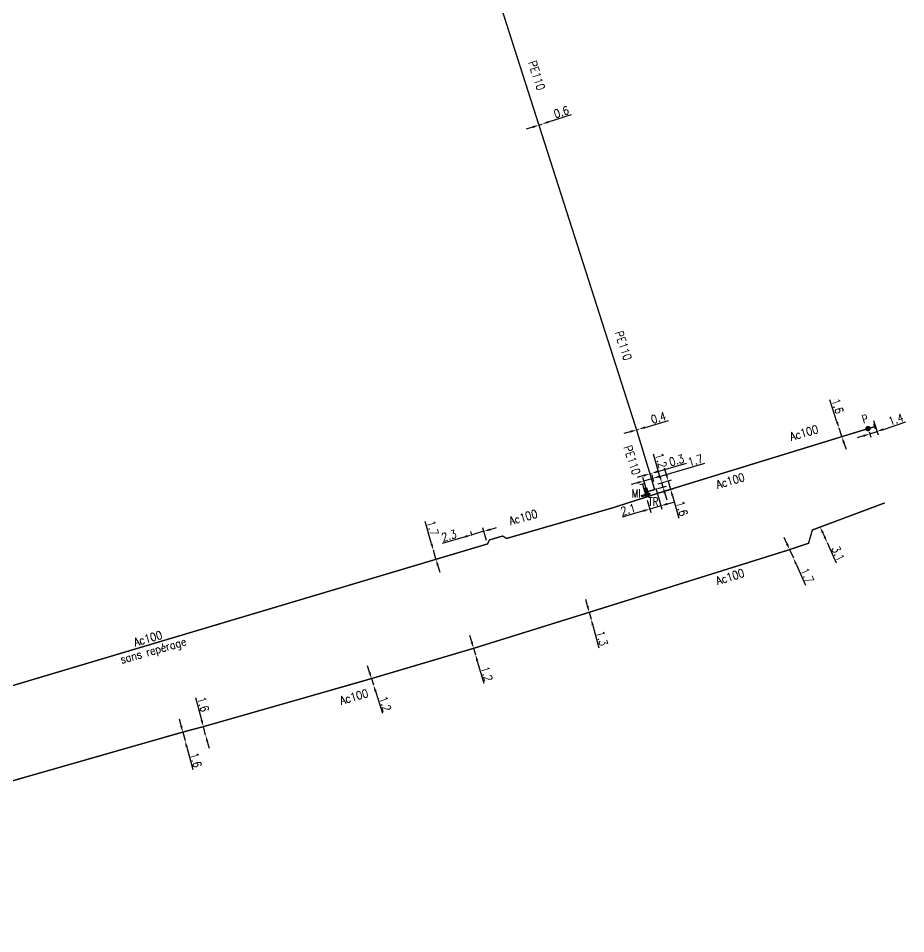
# Model space of a CAD drawing. Header units: millimetres. Extents: x 100511 to 101004, y 121645 to 122002.
# Drawn here: x 100843.3 to 101003.8, y 121661.2 to 121826.7 of the extents above; entities that cross this region are included whole.
import ezdxf
from ezdxf.enums import TextEntityAlignment as Align

# ---------------------------------------------------------------- set-up
doc = ezdxf.new("R2010")
doc.units = ezdxf.units.MM
doc.header["$PDMODE"] = 34
doc.linetypes.add('L_25_AP', pattern=[2000, 1000, 1000])
doc.linetypes.add('L_25_PE', pattern=[2000, 1000, 1000])
doc.layers.get('0').update_dxf_attribs({"linetype": 'CONTINUOUS'})
doc.layers.get('Defpoints').update_dxf_attribs({"linetype": 'CONTINUOUS'})
for name, color, linetype in [('L_150', 1, 'CONTINUOUS'), ('L_300', 7, 'CONTINUOUS'), ('L_340', 7, 'CONTINUOUS')]:
    doc.layers.add(name, color=color, linetype=linetype)
doc.styles.add('G_ROMANS', font='ROMANS.SHX', dxfattribs={"width": 0.75})
doc.styles.get("Standard").update_dxf_attribs({"font": 'romans.shx', "width": 0.85})
doc.dimstyles.get("Standard").update_dxf_attribs({"dimtxt": 1.5, "dimasz": 1.2, "dimexe": 0.625, "dimexo": 0.625, "dimgap": 0.25, "dimtad": 1, "dimdec": 1, "dimzin": 0, "dimdsep": 46, "dimtxsty": 'Standard', "dimcen": -0.5, "dimadec": 0, "dimazin": 0, "dimtfac": 1, "dimtdec": 1, "dimtmove": 0, "dimatfit": 3, "dimfxl": 1, "dimtolj": 1, "dimtzin": 0, "dimarcsym": 0})

# ---------------------------------------------------------------- blocks, each defined once
blk = doc.blocks.new('*D23')
at = {"layer": 'Defpoints', "color": 0, "linetype": 'Continuous'}
for p in [(100997.75, 121754.58), (100996.96, 121752.52), (100998.6, 121752.02)]:
    blk.add_point(p, dxfattribs=at)
at = {"layer": 'L_300', "color": 0, "linetype": 'Continuous', "lineweight": -2}
for p, q in [((100997.95, 121753.99), (100998.79, 121751.42)), ((100999.74, 121752.39), (101003.77, 121753.72)), ((100996.13, 121751.2), (100994.99, 121750.83)), ((100997.15, 121751.93), (100997.46, 121750.98)), ((100997.27, 121751.58), (100998.6, 121752.02))]:
    blk.add_line(p, q, dxfattribs=at)
at = {"layer": 'L_300', "color": 0, "linetype": 'Continuous'}
for points in [[(100996.07, 121751.39), (100996.19, 121751.01), (100997.27, 121751.58)], [(100999.67, 121752.58), (100999.8, 121752.2), (100998.6, 121752.02)]]:
    blk.add_solid(points, dxfattribs=at)
at = {"layer": 'L_300', "color": 0, "linetype": 'Continuous', "insert": (101002.01, 121754.2), "char_height": 1.5, "attachment_point": 5, "rotation": 18.2606}
blk.add_mtext('\\A1;1.4', dxfattribs=at)
blk = doc.blocks.new('*D24')
at = {"layer": 'Defpoints', "color": 0, "linetype": 'Continuous'}
for p in [(100991.73, 121752.59), (100991.73, 121752.59), (100992.23, 121751.07)]:
    blk.add_point(p, dxfattribs=at)
at = {"layer": 'L_150', "color": 0, "linetype": 'Continuous', "lineweight": -2}
for p, q in [((100991.35, 121753.73), (100990.04, 121757.71)), ((100992.23, 121751.07), (100991.73, 121752.59)), ((100992.6, 121749.93), (100992.98, 121748.79))]:
    blk.add_line(p, q, dxfattribs=at)
at = {"layer": 'L_150', "color": 0, "linetype": 'Continuous'}
for points in [[(100991.54, 121753.79), (100991.16, 121753.67), (100991.73, 121752.59)], [(100992.79, 121749.99), (100992.41, 121749.87), (100992.23, 121751.07)]]:
    blk.add_solid(points, dxfattribs=at)
at = {"layer": 'L_150', "color": 0, "linetype": 'Continuous', "insert": (100991.46, 121756.6), "char_height": 1.5, "attachment_point": 5, "rotation": 288.2614}
blk.add_mtext('\\A1;1.6', dxfattribs=at)
blk = doc.blocks.new('*D25')
at = {"layer": 'Defpoints', "color": 0, "linetype": 'Continuous'}
for p in [(100960.83, 121743.08), (100959.78, 121742.77), (100960.23, 121741.24)]:
    blk.add_point(p, dxfattribs=at)
at = {"layer": 'L_150', "color": 0, "linetype": 'Continuous', "lineweight": -2}
for p, q in [((100960.49, 121744.23), (100960.16, 121745.38)), ((100960.38, 121742.95), (100961.43, 121743.25)), ((100960.83, 121743.08), (100961.27, 121741.54)), ((100960.83, 121741.41), (100961.87, 121741.71)), ((100961.61, 121740.39), (100962.77, 121736.36))]:
    blk.add_line(p, q, dxfattribs=at)
at = {"layer": 'L_150', "color": 0, "linetype": 'Continuous'}
for points in [[(100960.69, 121744.28), (100960.3, 121744.17), (100960.83, 121743.08)], [(100961.8, 121740.44), (100961.41, 121740.33), (100961.27, 121741.54)]]:
    blk.add_solid(points, dxfattribs=at)
at = {"layer": 'L_150', "color": 0, "linetype": 'Continuous', "insert": (100963.31, 121738.08), "char_height": 1.5, "attachment_point": 5, "rotation": 286.1283}
blk.add_mtext('\\A1;1.6', dxfattribs=at)
blk = doc.blocks.new('*D26')
at = {"layer": 'Defpoints', "color": 0, "linetype": 'Continuous'}
for p in [(100958.08, 121743.54), (100958.42, 121742.38), (100957.01, 121741.1)]:
    blk.add_point(p, dxfattribs=at)
at = {"layer": 'L_340', "color": 0, "linetype": 'Continuous', "lineweight": -2}
for p, q in [((100959.23, 121743.87), (100967.46, 121746.25)), ((100956.84, 121741.7), (100956.27, 121743.67)), ((100956.44, 121743.06), (100958.08, 121743.54)), ((100958.24, 121742.98), (100957.91, 121744.14)), ((100955.29, 121742.73), (100954.14, 121742.4))]:
    blk.add_line(p, q, dxfattribs=at)
at = {"layer": 'L_340', "color": 0, "linetype": 'Continuous'}
for points in [[(100955.24, 121742.92), (100955.35, 121742.54), (100956.44, 121743.06)], [(100959.18, 121744.06), (100959.29, 121743.68), (100958.08, 121743.54)]]:
    blk.add_solid(points, dxfattribs=at)
at = {"layer": 'L_340', "color": 0, "linetype": 'Continuous', "insert": (100965.74, 121746.79), "char_height": 1.5, "attachment_point": 5, "rotation": 16.1283}
blk.add_mtext('\\A1;1.7', dxfattribs=at)
blk = doc.blocks.new('*D27')
at = {"layer": 'Defpoints', "color": 0, "linetype": 'Continuous'}
for p in [(100958.42, 121742.38), (100956.88, 121740.16), (100959.52, 121738.58)]:
    blk.add_point(p, dxfattribs=at)
at = {"layer": 'L_150', "color": 0, "linetype": 'Continuous', "lineweight": -2}
for p, q in [((100958.59, 121741.78), (100959.7, 121737.98)), ((100957.05, 121739.56), (100957.68, 121737.39)), ((100959.52, 121738.58), (100957.51, 121737.99)), ((100960.68, 121738.91), (100961.83, 121739.25)), ((100956.36, 121737.65), (100952.51, 121736.53))]:
    blk.add_line(p, q, dxfattribs=at)
at = {"layer": 'L_150', "color": 0, "linetype": 'Continuous'}
for points in [[(100956.3, 121737.85), (100956.41, 121737.46), (100957.51, 121737.99)], [(100960.62, 121739.11), (100960.73, 121738.72), (100959.52, 121738.58)]]:
    blk.add_solid(points, dxfattribs=at)
at = {"layer": 'L_150', "color": 0, "linetype": 'Continuous', "insert": (100953.58, 121737.88), "char_height": 1.5, "attachment_point": 5, "rotation": 16.2604}
blk.add_mtext('\\A1;2.1', dxfattribs=at)
blk = doc.blocks.new('*D28')
at = {"layer": 'Defpoints', "color": 0, "linetype": 'Continuous'}
for p in [(100955.11, 121752.29), (100955.49, 121752.41), (100955.49, 121752.41)]:
    blk.add_point(p, dxfattribs=at)
at = {"layer": 'L_150', "color": 0, "linetype": 'Continuous', "lineweight": -2}
for p, q in [((100956.64, 121752.74), (100960.9, 121753.98)), ((100953.96, 121751.96), (100952.8, 121751.62)), ((100955.11, 121752.29), (100955.49, 121752.41))]:
    blk.add_line(p, q, dxfattribs=at)
at = {"layer": 'L_150', "color": 0, "linetype": 'Continuous'}
for points in [[(100956.59, 121752.93), (100956.7, 121752.55), (100955.49, 121752.41)], [(100953.9, 121752.15), (100954.01, 121751.77), (100955.11, 121752.29)]]:
    blk.add_solid(points, dxfattribs=at)
at = {"layer": 'L_150', "color": 0, "linetype": 'Continuous', "insert": (100959.07, 121754.49), "char_height": 1.5, "attachment_point": 5, "rotation": 16.2604}
blk.add_mtext('\\A1;0.4', dxfattribs=at)
blk = doc.blocks.new('*D29')
at = {"layer": 'Defpoints', "color": 0, "linetype": 'Continuous'}
for p in [(100918.37, 121730.53), (100918.37, 121730.53), (100918.84, 121728.9)]:
    blk.add_point(p, dxfattribs=at)
at = {"layer": 'L_150', "color": 0, "linetype": 'Continuous', "lineweight": -2}
for p, q in [((100918.04, 121731.68), (100916.88, 121735.71)), ((100918.84, 121728.9), (100918.37, 121730.53)), ((100919.17, 121727.74), (100919.51, 121726.59))]:
    blk.add_line(p, q, dxfattribs=at)
at = {"layer": 'L_150', "color": 0, "linetype": 'Continuous'}
for points in [[(100918.23, 121731.74), (100917.85, 121731.63), (100918.37, 121730.53)], [(100919.37, 121727.8), (100918.98, 121727.69), (100918.84, 121728.9)]]:
    blk.add_solid(points, dxfattribs=at)
at = {"layer": 'L_150', "color": 0, "linetype": 'Continuous', "insert": (100918.26, 121734.55), "char_height": 1.5, "attachment_point": 5, "rotation": 286.0684}
blk.add_mtext('\\A1;1.7', dxfattribs=at)
blk = doc.blocks.new('*D30')
at = {"layer": 'Defpoints', "color": 0, "linetype": 'Continuous'}
for p in [(100925.3, 121733.32), (100925.51, 121732.59), (100928.16, 121731.68)]:
    blk.add_point(p, dxfattribs=at)
at = {"layer": 'L_150', "color": 0, "linetype": 'Continuous', "lineweight": -2}
for p, q in [((100924.14, 121732.99), (100919.94, 121731.78)), ((100925.34, 121733.19), (100925.12, 121733.92)), ((100927.51, 121733.96), (100925.3, 121733.32)), ((100927.99, 121732.28), (100927.33, 121734.56)), ((100928.66, 121734.29), (100929.81, 121734.62))]:
    blk.add_line(p, q, dxfattribs=at)
at = {"layer": 'L_150', "color": 0, "linetype": 'Continuous'}
for points in [[(100924.09, 121733.18), (100924.2, 121732.8), (100925.3, 121733.32)], [(100928.6, 121734.48), (100928.72, 121734.1), (100927.51, 121733.96)]]:
    blk.add_solid(points, dxfattribs=at)
at = {"layer": 'L_150', "color": 0, "linetype": 'Continuous', "insert": (100921.19, 121733.18), "char_height": 1.5, "attachment_point": 5, "rotation": 16.0686}
blk.add_mtext('\\A1;2.3', dxfattribs=at)
blk = doc.blocks.new('*D31')
at = {"layer": 'Defpoints', "color": 0, "linetype": 'Continuous'}
for p in [(100982.78, 121730.65), (100983.46, 121729.14), (100983.46, 121729.14)]:
    blk.add_point(p, dxfattribs=at)
at = {"layer": 'L_150', "color": 0, "linetype": 'Continuous', "lineweight": -2}
for p, q in [((100982.28, 121731.74), (100981.79, 121732.84)), ((100982.78, 121730.65), (100983.46, 121729.14)), ((100983.95, 121728.05), (100985.67, 121724.23))]:
    blk.add_line(p, q, dxfattribs=at)
at = {"layer": 'L_150', "color": 0, "linetype": 'Continuous'}
for points in [[(100982.47, 121731.83), (100982.1, 121731.66), (100982.78, 121730.65)], [(100984.13, 121728.13), (100983.77, 121727.97), (100983.46, 121729.14)]]:
    blk.add_solid(points, dxfattribs=at)
at = {"layer": 'L_150', "color": 0, "linetype": 'Continuous', "insert": (100985.97, 121726), "char_height": 1.5, "attachment_point": 5, "rotation": 294.2545}
blk.add_mtext('\\A1;1.7', dxfattribs=at)
blk = doc.blocks.new('*D32')
at = {"layer": 'Defpoints', "color": 0, "linetype": 'Continuous'}
for p in [(100988.31, 121734.73), (100989.58, 121731.91), (100989.58, 121731.91)]:
    blk.add_point(p, dxfattribs=at)
at = {"layer": 'L_150', "color": 0, "linetype": 'Continuous', "lineweight": -2}
for p, q in [((100988.8, 121733.64), (100989.09, 121733)), ((100989.58, 121731.91), (100991.23, 121728.25))]:
    blk.add_line(p, q, dxfattribs=at)
at = {"layer": 'L_150', "color": 0, "linetype": 'Continuous'}
for points in [[(100988.99, 121733.72), (100988.62, 121733.56), (100988.31, 121734.73)], [(100989.27, 121733.08), (100988.91, 121732.92), (100989.58, 121731.91)]]:
    blk.add_solid(points, dxfattribs=at)
at = {"layer": 'L_150', "color": 0, "linetype": 'Continuous', "insert": (100991.56, 121729.94), "char_height": 1.5, "attachment_point": 5, "rotation": 294.2545}
blk.add_mtext('\\A1;3.1', dxfattribs=at)
blk = doc.blocks.new('*D33')
at = {"layer": 'Defpoints', "color": 0, "linetype": 'Continuous'}
for p in [(100946.55, 121719.32), (100946.88, 121718.11), (100946.88, 121718.11)]:
    blk.add_point(p, dxfattribs=at)
at = {"layer": 'L_150', "color": 0, "linetype": 'Continuous', "lineweight": -2}
for p, q in [((100946.23, 121720.48), (100945.92, 121721.63)), ((100945.95, 121719.16), (100945.95, 121719.16)), ((100946.55, 121719.32), (100946.88, 121718.11)), ((100946.27, 121717.95), (100946.27, 121717.95)), ((100947.19, 121716.96), (100948.29, 121712.91))]:
    blk.add_line(p, q, dxfattribs=at)
at = {"layer": 'L_150', "color": 0, "linetype": 'Continuous'}
for points in [[(100946.43, 121720.53), (100946.04, 121720.42), (100946.55, 121719.32)], [(100947.39, 121717.01), (100947, 121716.9), (100946.88, 121718.11)]]:
    blk.add_solid(points, dxfattribs=at)
at = {"layer": 'L_150', "color": 0, "linetype": 'Continuous', "insert": (100948.87, 121714.62), "char_height": 1.5, "attachment_point": 5, "rotation": 285.2342}
blk.add_mtext('\\A1;1.3', dxfattribs=at)
blk = doc.blocks.new('*D34')
at = {"layer": 'Defpoints', "color": 0, "linetype": 'Continuous'}
for p in [(100925.64, 121712.81), (100925.98, 121711.66), (100925.98, 121711.66)]:
    blk.add_point(p, dxfattribs=at)
at = {"layer": 'L_150', "color": 0, "linetype": 'Continuous', "lineweight": -2}
for p, q in [((100925.3, 121713.96), (100924.96, 121715.12)), ((100925.64, 121712.81), (100925.98, 121711.66)), ((100926.31, 121710.51), (100927.49, 121706.49))]:
    blk.add_line(p, q, dxfattribs=at)
at = {"layer": 'L_150', "color": 0, "linetype": 'Continuous'}
for points in [[(100925.49, 121714.02), (100925.11, 121713.91), (100925.64, 121712.81)], [(100926.51, 121710.57), (100926.12, 121710.45), (100925.98, 121711.66)]]:
    blk.add_solid(points, dxfattribs=at)
at = {"layer": 'L_150', "color": 0, "linetype": 'Continuous', "insert": (100928.03, 121708.21), "char_height": 1.5, "attachment_point": 5, "rotation": 286.3422}
blk.add_mtext('\\A1;1.2', dxfattribs=at)
blk = doc.blocks.new('*D35')
at = {"layer": 'Defpoints', "color": 0, "linetype": 'Continuous'}
for p in [(100907.18, 121707.34), (100907.54, 121706.2), (100907.54, 121706.2)]:
    blk.add_point(p, dxfattribs=at)
at = {"layer": 'L_150', "color": 0, "linetype": 'Continuous', "lineweight": -2}
for p, q in [((100906.82, 121708.49), (100906.46, 121709.63)), ((100907.18, 121707.34), (100907.54, 121706.2)), ((100907.9, 121705.05), (100909.16, 121701.06))]:
    blk.add_line(p, q, dxfattribs=at)
at = {"layer": 'L_150', "color": 0, "linetype": 'Continuous'}
for points in [[(100907.01, 121708.55), (100906.63, 121708.43), (100907.18, 121707.34)], [(100908.09, 121705.11), (100907.71, 121704.99), (100907.54, 121706.2)]]:
    blk.add_solid(points, dxfattribs=at)
at = {"layer": 'L_150', "color": 0, "linetype": 'Continuous', "insert": (100909.66, 121702.78), "char_height": 1.5, "attachment_point": 5, "rotation": 287.4895}
blk.add_mtext('\\A1;1.2', dxfattribs=at)
blk = doc.blocks.new('*D36')
at = {"layer": 'Defpoints', "color": 0, "linetype": 'Continuous'}
for p in [(100873.05, 121697.67), (100873.46, 121696.12), (100873.46, 121696.12)]:
    blk.add_point(p, dxfattribs=at)
at = {"layer": 'L_150', "color": 0, "linetype": 'Continuous', "lineweight": -2}
for p, q in [((100872.74, 121698.83), (100872.44, 121699.99)), ((100873.05, 121697.67), (100873.46, 121696.12)), ((100873.77, 121694.96), (100874.84, 121690.91))]:
    blk.add_line(p, q, dxfattribs=at)
at = {"layer": 'L_150', "color": 0, "linetype": 'Continuous'}
for points in [[(100872.94, 121698.88), (100872.55, 121698.78), (100873.05, 121697.67)], [(100873.96, 121695.01), (100873.57, 121694.91), (100873.46, 121696.12)]]:
    blk.add_solid(points, dxfattribs=at)
at = {"layer": 'L_150', "color": 0, "linetype": 'Continuous', "insert": (100875.42, 121692.61), "char_height": 1.5, "attachment_point": 5, "rotation": 284.7973}
blk.add_mtext('\\A1;1.6', dxfattribs=at)
blk = doc.blocks.new('*D37')
at = {"layer": 'Defpoints', "color": 0, "linetype": 'Continuous'}
for p in [(100876.78, 121698.65), (100877.19, 121697.11), (100877.19, 121697.11)]:
    blk.add_point(p, dxfattribs=at)
at = {"layer": 'L_150', "color": 0, "linetype": 'Continuous', "lineweight": -2}
for p, q in [((100876.47, 121699.81), (100875.39, 121703.86)), ((100877.19, 121697.11), (100876.78, 121698.65)), ((100877.49, 121695.95), (100877.8, 121694.79))]:
    blk.add_line(p, q, dxfattribs=at)
at = {"layer": 'L_150', "color": 0, "linetype": 'Continuous'}
for points in [[(100876.66, 121699.87), (100876.27, 121699.76), (100876.78, 121698.65)], [(100877.69, 121696), (100877.3, 121695.9), (100877.19, 121697.11)]]:
    blk.add_solid(points, dxfattribs=at)
at = {"layer": 'L_150', "color": 0, "linetype": 'Continuous', "insert": (100876.74, 121702.68), "char_height": 1.5, "attachment_point": 5, "rotation": 284.8838}
blk.add_mtext('\\A1;1.6', dxfattribs=at)
blk = doc.blocks.new('L_340_07')
at = {"color": 0, "linetype": 'Continuous', "const_width": 0.25, "flags": 128}
blk.add_lwpolyline([(0, 0), (1.25, 0)], dxfattribs=at)
at = {"color": 0, "linetype": 'Continuous', "flags": 128}
blk.add_lwpolyline([(1.25, -0.5), (1.25, 0.5)], dxfattribs=at)
at = {"color": 0, "linetype": 'Continuous', "style": 'G_ROMANS', "width": 0.75, "flags": 3}
for tag, p in [('DEF_LEG', (0.72, -3.47)), ('DEF_COUP', (0.72, -5.97)), ('DEF_TYPE', (0.72, -8.47))]:
    blk.add_attdef(tag, text='', height=1.2, dxfattribs=at).set_placement(p, align=Align.MIDDLE)
blk = doc.blocks.new('L_300_12')
at = {"color": 0, "linetype": 'Continuous', "const_width": 0.497, "flags": 128}
blk.add_lwpolyline([(-0.25, 0, 1), (0.25, 0, 1)], format="xyb", close=True, dxfattribs=at)
at = {"color": 0, "linetype": 'Continuous', "style": 'G_ROMANS', "width": 0.75}
blk.add_text('P', height=1.5, dxfattribs=at).set_placement((0, 1.85), align=Align.MIDDLE)
at = {"color": 0, "linetype": 'Continuous', "style": 'G_ROMANS', "width": 0.75, "flags": 3}
for tag, p in [('DEF_LEG', (0, -5)), ('DEF_COUP', (0, -7.5)), ('DEF_TYPE', (0, -10))]:
    blk.add_attdef(tag, text='', height=1.2, dxfattribs=at).set_placement(p, align=Align.MIDDLE)
blk = doc.blocks.new('L_340_16')
at = {"linetype": 'Continuous'}
blk.add_hatch(color=0, dxfattribs=at).paths.add_polyline_path([(0.125, 0.75), (-0.125, 0.75), (-0.125, -0.75), (0.125, -0.75)])
at = {"color": 0, "linetype": 'Continuous'}
blk.add_lwpolyline([(-0.125, 0.75), (0.125, 0.75), (0.125, -0.75), (-0.125, -0.75)], close=True, dxfattribs=at)
at = {"color": 0, "linetype": 'Continuous', "width": 0.75}
for tag, height, flags, p in [('MI', 1.5, 8, (0, 3)), ('DEF_LEG', 1.2, 3, (0, -5)), ('DEF_COUP', 1.2, 3, (0, -7.5)), ('DEF_TYPE', 1.2, 3, (0, -10))]:
    blk.add_attdef(tag, text='', height=height, dxfattribs=dict(at, flags=flags)).set_placement(p, align=Align.MIDDLE)
blk = doc.blocks.new('*D105')
at = {"layer": 'Defpoints', "color": 0, "linetype": 'Continuous'}
for p in [(100938.02, 121807.58), (100938.02, 121807.58), (100937.45, 121807.39)]:
    blk.add_point(p, dxfattribs=at)
at = {"layer": 'L_150', "color": 0, "linetype": 'Continuous', "lineweight": -2}
for p, q in [((100939.16, 121807.95), (100943.32, 121809.29)), ((100937.45, 121807.39), (100938.02, 121807.58)), ((100936.31, 121807.02), (100935.17, 121806.66))]:
    blk.add_line(p, q, dxfattribs=at)
at = {"layer": 'L_150', "color": 0, "linetype": 'Continuous'}
for points in [[(100939.1, 121808.14), (100939.23, 121807.76), (100938.02, 121807.58)], [(100936.25, 121807.22), (100936.37, 121806.83), (100937.45, 121807.39)]]:
    blk.add_solid(points, dxfattribs=at)
at = {"layer": 'L_150', "color": 0, "linetype": 'Continuous', "insert": (100941.51, 121809.75), "char_height": 1.5, "attachment_point": 5, "rotation": 17.8769}
blk.add_mtext('\\A1;0.6', dxfattribs=at)
blk = doc.blocks.new('*D106')
at = {"layer": 'Defpoints', "color": 0, "linetype": 'Continuous'}
for p in [(100958.37, 121741.51), (100958.42, 121742.38), (100959.66, 121742.74)]:
    blk.add_point(p, dxfattribs=at)
at = {"layer": 'L_150', "color": 0, "linetype": 'Continuous', "lineweight": -2}
for p, q in [((100959.33, 121743.89), (100958.15, 121747.92)), ((100959.02, 121742.55), (100960.26, 121742.92)), ((100958.97, 121741.69), (100960.49, 121742.13)), ((100959.89, 121741.96), (100959.66, 121742.74)), ((100960.23, 121740.8), (100960.56, 121739.65))]:
    blk.add_line(p, q, dxfattribs=at)
at = {"layer": 'L_150', "color": 0, "linetype": 'Continuous'}
for points in [[(100959.52, 121743.95), (100959.13, 121743.84), (100959.66, 121742.74)], [(100960.42, 121740.86), (100960.04, 121740.75), (100959.89, 121741.96)]]:
    blk.add_solid(points, dxfattribs=at)
at = {"layer": 'L_150', "color": 0, "linetype": 'Continuous', "insert": (100959.53, 121746.76), "char_height": 1.5, "attachment_point": 5, "rotation": 286.2604}
blk.add_mtext('\\A1;1.2', dxfattribs=at)
blk = doc.blocks.new('*D107')
at = {"layer": 'Defpoints', "color": 0, "linetype": 'Continuous'}
for p in [(100957.53, 121744.36), (100957.81, 121744.44), (100957.81, 121744.44)]:
    blk.add_point(p, dxfattribs=at)
at = {"layer": 'L_150', "color": 0, "linetype": 'Continuous', "lineweight": -2}
for p, q in [((100958.97, 121744.78), (100964.14, 121746.28)), ((100956.37, 121744.02), (100955.22, 121743.68)), ((100957.53, 121744.36), (100957.81, 121744.44))]:
    blk.add_line(p, q, dxfattribs=at)
at = {"layer": 'L_150', "color": 0, "linetype": 'Continuous'}
for points in [[(100958.91, 121744.97), (100959.02, 121744.58), (100957.81, 121744.44)], [(100956.32, 121744.21), (100956.43, 121743.83), (100957.53, 121744.36)]]:
    blk.add_solid(points, dxfattribs=at)
at = {"layer": 'L_150', "color": 0, "linetype": 'Continuous', "insert": (100962.34, 121746.8), "char_height": 1.5, "attachment_point": 5, "rotation": 16.2604}
blk.add_mtext('\\A1;0.3', dxfattribs=at)
blk = doc.blocks.new('L_340_19')
at = {"linetype": 'Continuous'}
blk.add_hatch(color=0, dxfattribs=at).paths.add_polyline_path([(0.125, 0.75), (-0.125, 0.75), (-0.125, -0.75), (0.125, -0.75)])
at = {"color": 0, "linetype": 'Continuous'}
blk.add_lwpolyline([(-0.125, 0.75), (0.125, 0.75), (0.125, -0.75), (-0.125, -0.75)], close=True, dxfattribs=at)
at = {"color": 0, "linetype": 'Continuous', "width": 0.75}
for tag, height, flags, p in [('TR', 1.5, 8, (0, 3)), ('DEF_LEG', 1.2, 3, (0, -5)), ('DEF_COUP', 1.2, 3, (0, -7.5)), ('DEF_TYPE', 1.2, 3, (0, -10))]:
    blk.add_attdef(tag, text='', height=height, dxfattribs=dict(at, flags=flags)).set_placement(p, align=Align.MIDDLE)

msp = doc.modelspace()

# ---------------------------------------------------------------- linework, layer by layer
at = {"layer": 'L_150', "linetype": 'L_25_PE', "flags": 128}
msp.add_lwpolyline([(100957.01, 121741.1, 0.25, 0.25, 0), (100958.37, 121741.51, 0.25, 0.25, 0), (100957.53, 121744.36, 0.25, 0.25, 0), (100955.11, 121752.29, 0.25, 0.25, 0), (100937.45, 121807.39, 0.25, 0.25, 0), (100918.81, 121865.58, 0.25, 0.25, 0), (100906.5, 121903.2, 0.25, 0.25, 0), (100903.68, 121908.78, 0.25, 0.25, 0), (100903.68, 121908.78, 0.25, 0.25, 0), (100903.68, 121908.78, 0.25, 0.25, 0), (100903.68, 121908.78, 0.25, 0.25, 0.123454), (100895.21, 121913.27, 0.25, 0.25, 0), (100895.21, 121913.27, 0.25, 0.25, 0), (100892.95, 121913.1, 0.25, 0.25, 0), (100881.86, 121909.98, 0.25, 0.25, 0), (100879.29, 121909.17, 0.25, 0.25, 0), (100865.37, 121904.77, 0.25, 0.25, -0.058565), (100863.49, 121904.5, 0.25, 0.25, 0), (100863.49, 121904.5, 0.25, 0.25, 0.053906), (100861.59, 121904.21, 0.25, 0.25, 0), (100860.11, 121903.77, 0.25, 0.25, 0), (100858.63, 121903.33, 0.25, 0.25, 0.053906), (100856.89, 121902.53, 0.25, 0.25, 0), (100856.89, 121902.53, 0.25, 0.25, -0.059606), (100855.15, 121901.72, 0.25, 0.25, 0), (100839.04, 121897.13, 0.25, 0.25, 0), (100825.02, 121893.82, 0.25, 0.25, 0), (100812.55, 121891.4, 0.25, 0.25, 0), (100796.2, 121889.01, 0.25, 0.25, 0), (100796.2, 121889.01, 0.25, 0.25, 0), (100787.26, 121887.74, 0, 0, 0)], format="xyseb", dxfattribs=at)
at = {"layer": 'L_150', "linetype": 'L_25_AP', "flags": 128}
msp.add_lwpolyline([(100818.06, 121699.33, 0.25, 0.25, 0), (100822.09, 121700.39, 0.25, 0.25, 0), (100826.1, 121701.46, 0.25, 0.25, 0), (100832.55, 121703.17, 0.25, 0.25, 0), (100918.84, 121728.9, 0.25, 0.25, 0), (100928.16, 121731.68, 0.25, 0.25, 0), (100928.51, 121732.4, 0.25, 0.25, 0), (100930.89, 121733.11, 0.25, 0.25, 0), (100931.59, 121732.67, 0.25, 0.25, 0), (100950.81, 121738.21, 0.25, 0.25, 0), (100956.88, 121740.16, 0.25, 0.25, 0), (100960.23, 121741.24, 0.25, 0.25, 0), (100992.23, 121751.07, 0.25, 0.25, 0), (100996.96, 121752.52, 0, 0, 0)], format="xyseb", dxfattribs=at)
at = {"layer": 'L_150', "linetype": 'L_25_AP', "const_width": 0.25, "flags": 128}
for points in [[(100956.88, 121740.16), (100956.63, 121740.99), (100956.55, 121741.28)], [(100956.63, 121740.99), (100957.01, 121741.1)]]:
    msp.add_lwpolyline(points, dxfattribs=at)
msp.add_lwpolyline([(100746.43, 121661.35), (100747, 121661.59, -0.02753), (100747.03, 121661.6), (100789.73, 121673.82), (100816.23, 121681.41), (100830.6, 121685.52), (100873.05, 121697.67), (100876.78, 121698.65), (100907.18, 121707.34), (100925.64, 121712.81), (100946.55, 121719.32), (100982.78, 121730.65), (100986.2, 121731.8), (100986.9, 121734.2), (100988.31, 121734.73), (101000, 121739.1)], format="xyb", dxfattribs=at)

# ---------------------------------------------------------------- block references
at = {"layer": 'L_300', "rotation": 17.08414580728791}
msp.add_blockref('L_300_12', (100996.96, 121752.52), dxfattribs=at)
at = {"layer": 'L_340'}
for p, rotation in [((100996.96, 121752.52), 17.08414580728791), ((100956.55, 121741.28), 106.2603862046809)]:
    msp.add_blockref('L_340_07', p, dxfattribs=dict(at, rotation=rotation))
ref = msp.add_blockref('L_340_16', (100956.77, 121740.53), dxfattribs=dict(at, rotation=106.2603861959765))
ref.add_attrib('MI', 'MI', dxfattribs={"layer": '0', "color": 0, "linetype": 'Continuous', "height": 1.5, "width": 0.75, "flags": 8}).set_placement((100955.04, 121740.84), align=Align.MIDDLE)
ref = msp.add_blockref('L_340_19', (100957.01, 121741.1), dxfattribs=dict(at, rotation=16.12832070158692))
ref.add_attrib('TR', 'TR', dxfattribs={"layer": '0', "color": 0, "linetype": 'Continuous', "height": 1.5, "width": 0.75, "flags": 8}).set_placement((100958.13, 121739.32), align=Align.MIDDLE)

# ---------------------------------------------------------------- texts
at = {"layer": 'L_150', "linetype": 'Continuous', "width": 0.85}
for p in [(100937.05, 121816.37), (100952.72, 121767.53), (100954.29, 121746.84)]:
    msp.add_text('PE110', height=1.5, rotation=288.0013, dxfattribs=at).set_placement(p, align=Align.MIDDLE)
for s, rotation, p in [('Ac100', 16.0846, (100983.06, 121750.32)), ('Ac100', 16.0846, (100969.75, 121741.64)), ('Ac100', 16.0846, (100932.29, 121735.05)), ('Ac100', 17.366, (100969.75, 121724.24)), ('Ac100', 15.949, (100864.43, 121713.15)), ('sans repérage', 15.977, (100862, 121710.02)), ('Ac100', 15.949, (100901.68, 121702.61))]:
    msp.add_text(s, height=1.5, rotation=rotation, dxfattribs=at).set_placement(p)

# ---------------------------------------------------------------- dimensions: what is measured, and where the dimension line sits
at = {"layer": 'L_150', "linetype": 'Continuous'}
for base, p1, p2, angle, text, picture, middle in [((100938.02, 121807.58), (100937.45, 121807.39), (100938.02, 121807.58), 197.8769, '0.6', '*D105', (100941.82, 121808.8)), ((100957.81, 121744.44), (100957.53, 121744.36), (100957.81, 121744.44), 196.2604, '0.3', '*D107', (100962.62, 121745.84)), ((100959.66, 121742.74), (100958.37, 121741.51), (100958.42, 121742.38), 286.2604, '1.2', '*D106', (100958.57, 121746.48))]:
    dim = msp.add_linear_dim(base=base, p1=p1, p2=p2, angle=angle, text=text, dimstyle='Standard', dxfattribs=at)
    dim.commit()
    dim.dimension.update_dxf_attribs({"geometry": picture, "text_midpoint": middle, "dimtype": 160})
for base, p1, p2, angle, picture, middle in [((100991.73, 121752.59), (100992.23, 121751.07), (100991.73, 121752.59), 288.2614, '*D24', (100990.51, 121756.29)), ((100955.49, 121752.41), (100955.11, 121752.29), (100955.49, 121752.41), 196.2604, '*D28', (100959.35, 121753.53)), ((100960.83, 121743.08), (100960.23, 121741.24), (100959.78, 121742.77), 286.1283, '*D25', (100962.35, 121737.8)), ((100959.52, 121738.58), (100956.88, 121740.16), (100958.42, 121742.38), 196.2604, '*D27', (100953.86, 121736.92)), ((100918.37, 121730.53), (100918.84, 121728.9), (100918.37, 121730.53), 286.0684, '*D29', (100917.29, 121734.27)), ((100989.58, 121731.91), (100988.31, 121734.73), (100989.58, 121731.91), 114.2545, '*D32', (100990.65, 121729.53)), ((100925.3, 121733.32), (100928.16, 121731.68), (100925.51, 121732.59), 16.0686, '*D30', (100921.47, 121732.22)), ((100983.46, 121729.14), (100982.78, 121730.65), (100983.46, 121729.14), 114.2545, '*D31', (100985.06, 121725.59)), ((100946.87754, 121718.11318), (100946.54908, 121719.31925), (100946.87754, 121718.11318), 105.23423, '*D33', (100947.90092, 121714.3554)), ((100925.98, 121711.66), (100925.64, 121712.81), (100925.98, 121711.66), 106.3422, '*D34', (100927.07, 121707.92)), ((100907.54, 121706.2), (100907.18, 121707.34), (100907.54, 121706.2), 107.4895, '*D35', (100908.71, 121702.48)), ((100877.19, 121697.11), (100876.78, 121698.65), (100877.19, 121697.11), 104.8838, '*D37', (100875.77, 121702.42)), ((100873.46, 121696.12), (100873.05, 121697.67), (100873.46, 121696.12), 104.7973, '*D36', (100874.45, 121692.36))]:
    dim = msp.add_linear_dim(base=base, p1=p1, p2=p2, angle=angle, dimstyle='Standard', dxfattribs=at)
    dim.commit()
    dim.dimension.update_dxf_attribs({"geometry": picture, "text_midpoint": middle, "dimtype": 160})
at = {"layer": 'L_300', "linetype": 'Continuous'}
dim = msp.add_linear_dim(base=(100998.6, 121752.02), p1=(100996.96, 121752.52), p2=(100997.75, 121754.58), angle=198.2606, dimstyle='Standard', dxfattribs=at)
dim.commit()
dim.dimension.update_dxf_attribs({"geometry": '*D23', "text_midpoint": (101002.32, 121753.25), "dimtype": 160})
at = {"layer": 'L_340', "linetype": 'Continuous'}
dim = msp.add_linear_dim(base=(100958.08, 121743.54), p1=(100957.01, 121741.1), p2=(100958.42, 121742.38), angle=196.1283, dimstyle='Standard', dxfattribs=at)
dim.commit()
dim.dimension.update_dxf_attribs({"geometry": '*D26', "text_midpoint": (100966.02, 121745.83), "dimtype": 160})

doc.saveas('drawing.dxf')
